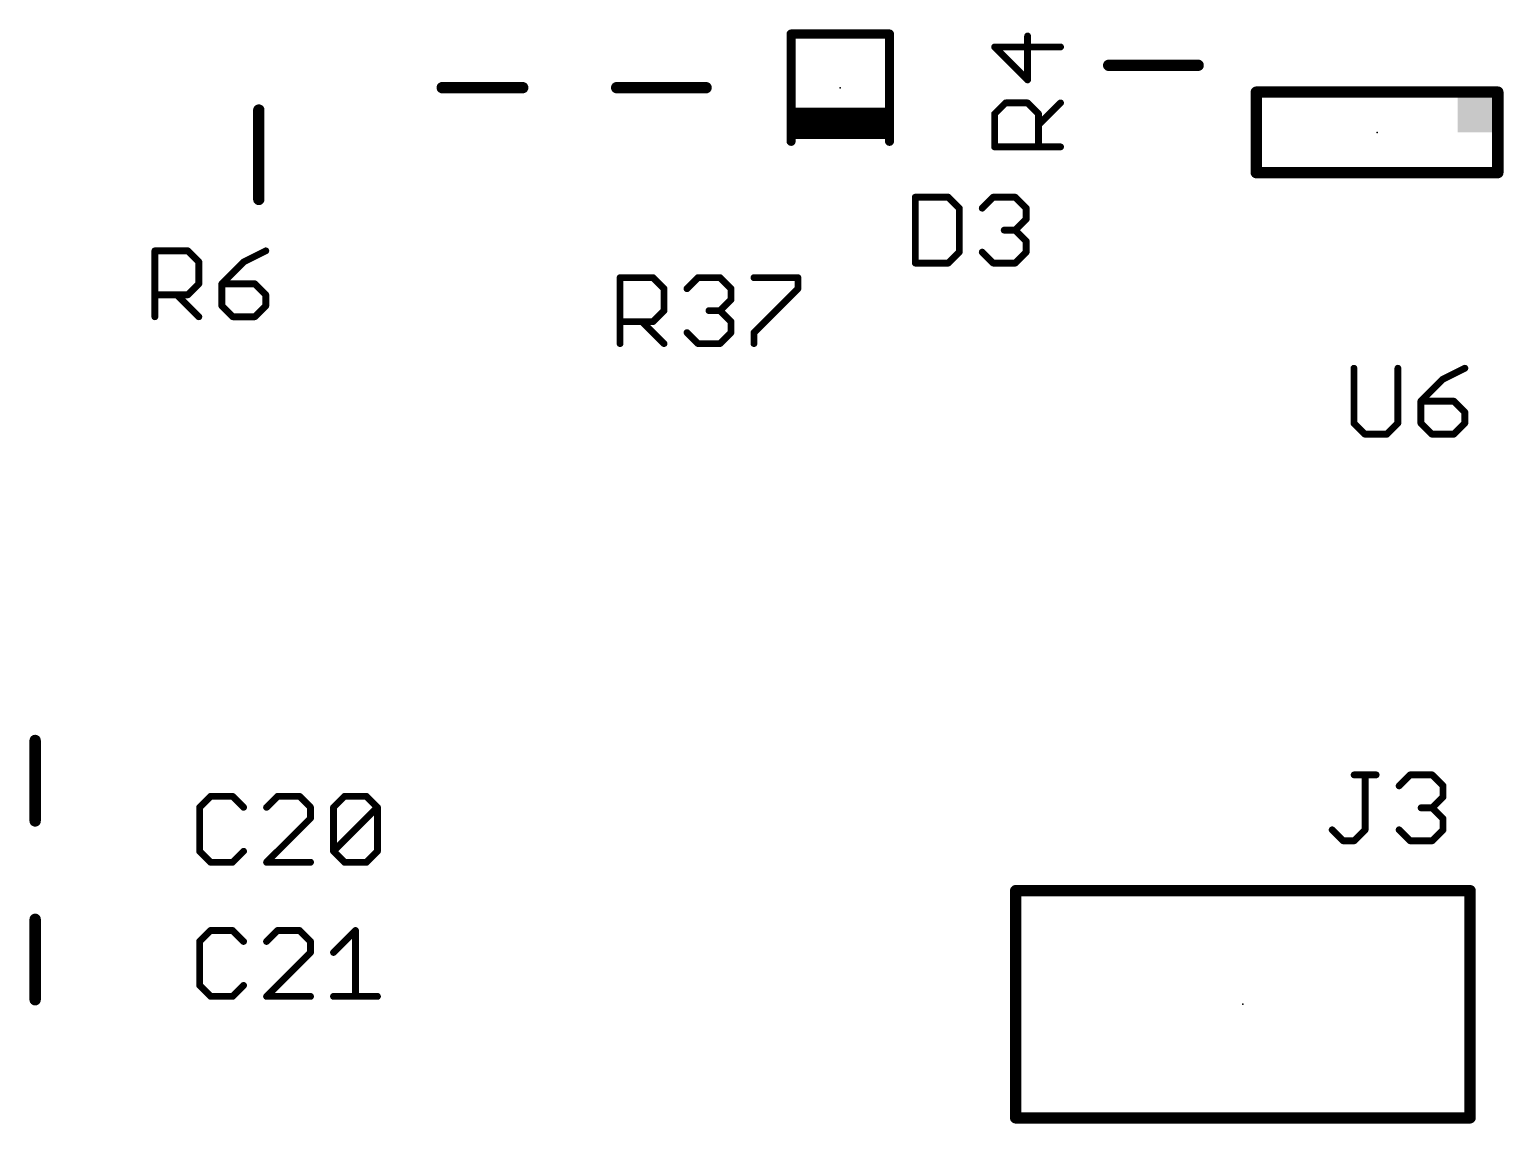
# Model space of a CAD drawing. Extents: x -0.01 to 3.1, y -0.02 to 3.54.
# Drawn here: x 1.454 to 2.103, y 2.142 to 2.624 of the extents above; entities that cross this region are included whole.
import ezdxf

# ---------------------------------------------------------------- set-up
doc = ezdxf.new("R2010")
doc.units = 0
for name, color, linetype in [('21', 253, 'CONTINUOUS'), ('23', 7, 'CONTINUOUS'), ('25', 253, 'CONTINUOUS')]:
    doc.layers.add(name, color=color, linetype=linetype)

# ---------------------------------------------------------------- blocks, each defined once
blk = doc.blocks.new('RECT')
blk.add_solid([(-0.5, -0.5), (0.5, -0.5), (-0.5, 0.5), (0.5, 0.5)])

msp = doc.modelspace()

# ---------------------------------------------------------------- linework, layer by layer
at = {"layer": '21'}
for points, const_width in [([(1.78937, 2.574803), (1.78937, 2.622047)], 0.004), ([(1.78937, 2.622047), (1.832677, 2.622047)], 0.004), ([(1.832677, 2.622047), (1.832677, 2.574803)], 0.004), ([(1.968504, 2.608268), (1.929134, 2.608268)], 0.005), ([(1.67126, 2.598425), (1.635827, 2.598425)], 0.005), ([(1.712598, 2.598425), (1.751969, 2.598425)], 0.005), ([(1.994094, 2.596457), (1.994094, 2.561024)], 0.005), ([(2.100394, 2.596457), (1.994094, 2.596457)], 0.005), ([(2.100394, 2.596457), (2.100394, 2.561024)], 0.005), ([(1.555118, 2.549213), (1.555118, 2.588583)], 0.005), ([(1.791339, 2.586614), (1.830709, 2.586614)], 0.005906), ([(1.791339, 2.582677), (1.830709, 2.582677)], 0.005906), ([(1.791339, 2.57874), (1.830709, 2.57874)], 0.005906), ([(2.100394, 2.561024), (1.994094, 2.561024)], 0.005), ([(1.456693, 2.275591), (1.456693, 2.311024)], 0.005), ([(1.888189, 2.144882), (1.888189, 2.244882)], 0.005), ([(1.888189, 2.244882), (2.088189, 2.244882)], 0.005), ([(2.088189, 2.244882), (2.088189, 2.144882)], 0.005), ([(1.456693, 2.19685), (1.456693, 2.232283)], 0.005), ([(2.088189, 2.144882), (1.888189, 2.144882)], 0.005)]:
    msp.add_lwpolyline(points, dxfattribs=dict(at, const_width=const_width))
for points, const_width in [([(1.79037, 2.622047, 1), (1.78837, 2.622047)], 0.002), ([(1.78937, 2.623047, 1), (1.78937, 2.621047)], 0.002), ([(1.833677, 2.622047, 1), (1.831677, 2.622047)], 0.002), ([(1.832677, 2.621047, 1), (1.832677, 2.623047)], 0.002), ([(1.929134, 2.609518, 1), (1.929134, 2.607018)], 0.0025), ([(1.968504, 2.607018, 1), (1.968504, 2.609518)], 0.0025), ([(1.635827, 2.599675, 1), (1.635827, 2.597175)], 0.0025), ([(1.67126, 2.597175, 1), (1.67126, 2.599675)], 0.0025), ([(1.712598, 2.599675, 1), (1.712598, 2.597175)], 0.0025), ([(1.751969, 2.597175, 1), (1.751969, 2.599675)], 0.0025), ([(1.995344, 2.596457, 1), (1.992844, 2.596457)], 0.0025), ([(1.994094, 2.597707, 1), (1.994094, 2.595207)], 0.0025), ([(2.101644, 2.596457, 1), (2.099144, 2.596457)], 0.0025), ([(2.100394, 2.595207, 1), (2.100394, 2.597707)], 0.0025), ([(1.556368, 2.588583, 1), (1.553868, 2.588583)], 0.0025), ([(1.791339, 2.588091, 1), (1.791339, 2.585138)], 0.002953), ([(1.830709, 2.585138, 1), (1.830709, 2.588091)], 0.002953), ([(1.791339, 2.584154, 1), (1.791339, 2.581201)], 0.002953), ([(1.830709, 2.581201, 1), (1.830709, 2.584154)], 0.002953), ([(1.78837, 2.574803, 1), (1.79037, 2.574803)], 0.002), ([(1.791339, 2.580217, 1), (1.791339, 2.577264)], 0.002953), ([(1.830709, 2.577264, 1), (1.830709, 2.580217)], 0.002953), ([(1.831677, 2.574803, 1), (1.833677, 2.574803)], 0.002), ([(1.994094, 2.562274, 1), (1.994094, 2.559774)], 0.0025), ([(2.100394, 2.559774, 1), (2.100394, 2.562274)], 0.0025), ([(1.992844, 2.561024, 1), (1.995344, 2.561024)], 0.0025), ([(2.099144, 2.561024, 1), (2.101644, 2.561024)], 0.0025), ([(1.553868, 2.549213, 1), (1.556368, 2.549213)], 0.0025), ([(1.457943, 2.311024, 1), (1.455443, 2.311024)], 0.0025), ([(1.455443, 2.275591, 1), (1.457943, 2.275591)], 0.0025), ([(1.889439, 2.244882, 1), (1.886939, 2.244882)], 0.0025), ([(1.888189, 2.246132, 1), (1.888189, 2.243632)], 0.0025), ([(2.089439, 2.244882, 1), (2.086939, 2.244882)], 0.0025), ([(2.088189, 2.243632, 1), (2.088189, 2.246132)], 0.0025), ([(1.457943, 2.232283, 1), (1.455443, 2.232283)], 0.0025), ([(1.455443, 2.19685, 1), (1.457943, 2.19685)], 0.0025), ([(1.888189, 2.146132, 1), (1.888189, 2.143632)], 0.0025), ([(2.088189, 2.143632, 1), (2.088189, 2.146132)], 0.0025), ([(1.886939, 2.144882, 1), (1.889439, 2.144882)], 0.0025), ([(2.086939, 2.144882, 1), (2.089439, 2.144882)], 0.0025)]:
    msp.add_lwpolyline(points, format="xyb", dxfattribs=dict(at, const_width=const_width))
at = {"layer": '23'}
for p in [(1.948819, 2.608268), (1.653543, 2.598425), (1.732283, 2.598425), (1.811024, 2.598425), (2.047244, 2.57874), (1.555118, 2.568898), (1.456693, 2.293307), (1.456693, 2.214567), (1.988189, 2.194882)]:
    msp.add_point(p, dxfattribs=at)
at = {"layer": '25', "const_width": 0.003}
for points in [[(1.893437, 2.601831), (1.893437, 2.621181)], [(1.907949, 2.616344), (1.878924, 2.616344)], [(1.878924, 2.616344), (1.893437, 2.601831)], [(1.878924, 2.586878), (1.883762, 2.591716)], [(1.878924, 2.572366), (1.878924, 2.586878)], [(1.883762, 2.591716), (1.893437, 2.591716)], [(1.893437, 2.591716), (1.898274, 2.586878)], [(1.898274, 2.582041), (1.907949, 2.591716)], [(1.898274, 2.586878), (1.898274, 2.572366)], [(1.907949, 2.572366), (1.878924, 2.572366)], [(1.84402, 2.55021), (1.84402, 2.521185)], [(1.858532, 2.55021), (1.84402, 2.55021)], [(1.863369, 2.545372), (1.858532, 2.55021)], [(1.873485, 2.545372), (1.878322, 2.55021)], [(1.878322, 2.55021), (1.887997, 2.55021)], [(1.887997, 2.55021), (1.892835, 2.545372)], [(1.863369, 2.526022), (1.863369, 2.545372)], [(1.892835, 2.545372), (1.892835, 2.540535)], [(1.887997, 2.535697), (1.88316, 2.535697)], [(1.892835, 2.540535), (1.887997, 2.535697)], [(1.887997, 2.535697), (1.892835, 2.53086)], [(1.892835, 2.53086), (1.892835, 2.526022)], [(1.509374, 2.497563), (1.509374, 2.526588)], [(1.509374, 2.526588), (1.523886, 2.526588)], [(1.523886, 2.526588), (1.528724, 2.52175)], [(1.558189, 2.526588), (1.548514, 2.52175)], [(1.858532, 2.521185), (1.863369, 2.526022)], [(1.878322, 2.521185), (1.873485, 2.526022)], [(1.892835, 2.526022), (1.887997, 2.521185)], [(1.528724, 2.52175), (1.528724, 2.512075)], [(1.548514, 2.52175), (1.538839, 2.512075)], [(1.84402, 2.521185), (1.858532, 2.521185)], [(1.887997, 2.521185), (1.878322, 2.521185)], [(1.528724, 2.512075), (1.523886, 2.507238)], [(1.538839, 2.512075), (1.538839, 2.5024)], [(1.553352, 2.512075), (1.538839, 2.512075)], [(1.558189, 2.507238), (1.553352, 2.512075)], [(1.714098, 2.485752), (1.714098, 2.514777)], [(1.714098, 2.514777), (1.728611, 2.514777)], [(1.728611, 2.514777), (1.733448, 2.509939)], [(1.733448, 2.509939), (1.733448, 2.500264)], [(1.743564, 2.509939), (1.748401, 2.514777)], [(1.748401, 2.514777), (1.758076, 2.514777)], [(1.758076, 2.514777), (1.762913, 2.509939)], [(1.762913, 2.509939), (1.762913, 2.505102)], [(1.773029, 2.514777), (1.792379, 2.514777)], [(1.792379, 2.509939), (1.773029, 2.490589)], [(1.792379, 2.514777), (1.792379, 2.509939)], [(1.523886, 2.507238), (1.509374, 2.507238)], [(1.519049, 2.507238), (1.528724, 2.497563)], [(1.558189, 2.5024), (1.558189, 2.507238)], [(1.762913, 2.505102), (1.758076, 2.500264)], [(1.538839, 2.5024), (1.543677, 2.497563)], [(1.543677, 2.497563), (1.553352, 2.497563)], [(1.553352, 2.497563), (1.558189, 2.5024)], [(1.733448, 2.500264), (1.728611, 2.495427)], [(1.758076, 2.500264), (1.753238, 2.500264)], [(1.758076, 2.500264), (1.762913, 2.495427)], [(1.728611, 2.495427), (1.714098, 2.495427)], [(1.723773, 2.495427), (1.733448, 2.485752)], [(1.748401, 2.485752), (1.743564, 2.490589)], [(1.762913, 2.490589), (1.758076, 2.485752)], [(1.762913, 2.495427), (1.762913, 2.490589)], [(1.773029, 2.490589), (1.773029, 2.485752)], [(1.758076, 2.485752), (1.748401, 2.485752)], [(2.037058, 2.474903), (2.037058, 2.450715)], [(2.056408, 2.450715), (2.056408, 2.474903)], [(2.076198, 2.470065), (2.066523, 2.46039)], [(2.085873, 2.474903), (2.076198, 2.470065)], [(2.066523, 2.46039), (2.066523, 2.450715)], [(2.081035, 2.46039), (2.066523, 2.46039)], [(2.085873, 2.455553), (2.081035, 2.46039)], [(2.037058, 2.450715), (2.041895, 2.445878)], [(2.05157, 2.445878), (2.056408, 2.450715)], [(2.066523, 2.450715), (2.07136, 2.445878)], [(2.081035, 2.445878), (2.085873, 2.450715)], [(2.085873, 2.450715), (2.085873, 2.455553)], [(2.041895, 2.445878), (2.05157, 2.445878)], [(2.07136, 2.445878), (2.081035, 2.445878)], [(2.037159, 2.295879), (2.046834, 2.295879)], [(2.041997, 2.271692), (2.041997, 2.295879)], [(2.056949, 2.291042), (2.061787, 2.295879)], [(2.061787, 2.295879), (2.071462, 2.295879)], [(2.071462, 2.295879), (2.076299, 2.291042)], [(2.076299, 2.291042), (2.076299, 2.286204)], [(1.533896, 2.28643), (1.529059, 2.281593)], [(1.543571, 2.28643), (1.533896, 2.28643)], [(1.548409, 2.281593), (1.543571, 2.28643)], [(1.563362, 2.28643), (1.558524, 2.281593)], [(1.573037, 2.28643), (1.563362, 2.28643)], [(1.577874, 2.281593), (1.573037, 2.28643)], [(1.587989, 2.281593), (1.592827, 2.28643)], [(1.592827, 2.28643), (1.602502, 2.28643)], [(1.602502, 2.28643), (1.607339, 2.281593)], [(2.076299, 2.286204), (2.071462, 2.281367)], [(1.529059, 2.281593), (1.529059, 2.262243)], [(1.558524, 2.257406), (1.577874, 2.276755)], [(1.577874, 2.276755), (1.577874, 2.281593)], [(1.587989, 2.262243), (1.587989, 2.281593)], [(1.587989, 2.262243), (1.607339, 2.281593)], [(1.607339, 2.281593), (1.607339, 2.262243)], [(2.071462, 2.281367), (2.066624, 2.281367)], [(2.071462, 2.281367), (2.076299, 2.276529)], [(2.076299, 2.276529), (2.076299, 2.271692)], [(2.027484, 2.271692), (2.032322, 2.266854)], [(2.037159, 2.266854), (2.041997, 2.271692)], [(2.061787, 2.266854), (2.056949, 2.271692)], [(2.076299, 2.271692), (2.071462, 2.266854)], [(2.032322, 2.266854), (2.037159, 2.266854)], [(2.071462, 2.266854), (2.061787, 2.266854)], [(1.529059, 2.262243), (1.533896, 2.257406)], [(1.533896, 2.257406), (1.543571, 2.257406)], [(1.543571, 2.257406), (1.548409, 2.262243)], [(1.577874, 2.257406), (1.558524, 2.257406)], [(1.592827, 2.257406), (1.587989, 2.262243)], [(1.602502, 2.257406), (1.592827, 2.257406)], [(1.607339, 2.262243), (1.602502, 2.257406)], [(1.533896, 2.227375), (1.529059, 2.222538)], [(1.543571, 2.227375), (1.533896, 2.227375)], [(1.548409, 2.222538), (1.543571, 2.227375)], [(1.563362, 2.227375), (1.558524, 2.222538)], [(1.573037, 2.227375), (1.563362, 2.227375)], [(1.577874, 2.222538), (1.573037, 2.227375)], [(1.587989, 2.2177), (1.597664, 2.227375)], [(1.597664, 2.227375), (1.597664, 2.19835)], [(1.529059, 2.222538), (1.529059, 2.203188)], [(1.558524, 2.19835), (1.577874, 2.2177)], [(1.577874, 2.2177), (1.577874, 2.222538)], [(1.529059, 2.203188), (1.533896, 2.19835)], [(1.533896, 2.19835), (1.543571, 2.19835)], [(1.543571, 2.19835), (1.548409, 2.203188)], [(1.577874, 2.19835), (1.558524, 2.19835)], [(1.587989, 2.19835), (1.607339, 2.19835)]]:
    msp.add_lwpolyline(points, dxfattribs=at)
at = {"layer": '25', "const_width": 0.0015}
for points in [[(1.894187, 2.621181, 1), (1.892687, 2.621181)], [(1.878924, 2.617094, 1), (1.878924, 2.615594)], [(1.879454, 2.616874, 1), (1.878394, 2.615813)], [(1.907949, 2.615594, 1), (1.907949, 2.617094)], [(1.892687, 2.601831, 1), (1.894187, 2.601831)], [(1.892906, 2.601301, 1), (1.893967, 2.602362)], [(1.879674, 2.586878, 1), (1.878174, 2.586878)], [(1.883762, 2.592466, 1), (1.883762, 2.590966)], [(1.884292, 2.591186, 1), (1.883231, 2.592246)], [(1.893967, 2.592246, 1), (1.892906, 2.591186)], [(1.893437, 2.590966, 1), (1.893437, 2.592466)], [(1.899024, 2.586878, 1), (1.897524, 2.586878)], [(1.908479, 2.591186, 1), (1.907418, 2.592246)], [(1.878394, 2.587409, 1), (1.879454, 2.586348)], [(1.897744, 2.582571, 1), (1.898804, 2.581511)], [(1.897744, 2.586348, 1), (1.898804, 2.587409)], [(1.878924, 2.573116, 1), (1.878924, 2.571616)], [(1.878174, 2.572366, 1), (1.879674, 2.572366)], [(1.897524, 2.572366, 1), (1.899024, 2.572366)], [(1.907949, 2.571616, 1), (1.907949, 2.573116)], [(1.84477, 2.55021, 1), (1.84327, 2.55021)], [(1.84402, 2.55096, 1), (1.84402, 2.54946)], [(1.859062, 2.55074, 1), (1.858002, 2.549679)], [(1.858532, 2.54946, 1), (1.858532, 2.55096)], [(1.878322, 2.55096, 1), (1.878322, 2.54946)], [(1.878853, 2.549679, 1), (1.877792, 2.55074)], [(1.888528, 2.55074, 1), (1.887467, 2.549679)], [(1.887997, 2.54946, 1), (1.887997, 2.55096)], [(1.864119, 2.545372, 1), (1.862619, 2.545372)], [(1.862839, 2.544842, 1), (1.8639, 2.545903)], [(1.872955, 2.545903, 1), (1.874015, 2.544842)], [(1.893585, 2.545372, 1), (1.892085, 2.545372)], [(1.892304, 2.544842, 1), (1.893365, 2.545903)], [(1.88316, 2.536447, 1), (1.88316, 2.534947)], [(1.888528, 2.536228, 1), (1.887467, 2.535167)], [(1.887467, 2.536228, 1), (1.888528, 2.535167)], [(1.887997, 2.534947, 1), (1.887997, 2.536447)], [(1.892085, 2.540535, 1), (1.893585, 2.540535)], [(1.893365, 2.540004, 1), (1.892304, 2.541065)], [(1.893585, 2.53086, 1), (1.892085, 2.53086)], [(1.892304, 2.53033, 1), (1.893365, 2.53139)], [(1.510124, 2.526588, 1), (1.508624, 2.526588)], [(1.509374, 2.527338, 1), (1.509374, 2.525838)], [(1.524417, 2.527118, 1), (1.523356, 2.526057)], [(1.523886, 2.525838, 1), (1.523886, 2.527338)], [(1.558524, 2.525917, 1), (1.557854, 2.527259)], [(1.862619, 2.526022, 1), (1.864119, 2.526022)], [(1.8639, 2.525492, 1), (1.862839, 2.526553)], [(1.874015, 2.526553, 1), (1.872955, 2.525492)], [(1.892085, 2.526022, 1), (1.893585, 2.526022)], [(1.893365, 2.525492, 1), (1.892304, 2.526553)], [(1.529474, 2.52175, 1), (1.527974, 2.52175)], [(1.528193, 2.52122, 1), (1.529254, 2.522281)], [(1.548179, 2.522421, 1), (1.548849, 2.521079)], [(1.549044, 2.52122, 1), (1.547984, 2.522281)], [(1.84402, 2.521935, 1), (1.84402, 2.520435)], [(1.84327, 2.521185, 1), (1.84477, 2.521185)], [(1.858002, 2.521715, 1), (1.859062, 2.520655)], [(1.858532, 2.520435, 1), (1.858532, 2.521935)], [(1.878322, 2.521935, 1), (1.878322, 2.520435)], [(1.877792, 2.520655, 1), (1.878853, 2.521715)], [(1.887467, 2.521715, 1), (1.888527, 2.520655)], [(1.887997, 2.520435, 1), (1.887997, 2.521935)], [(1.527974, 2.512075, 1), (1.529474, 2.512075)], [(1.529254, 2.511545, 1), (1.528193, 2.512606)], [(1.539589, 2.512075, 1), (1.538089, 2.512075)], [(1.538839, 2.512825, 1), (1.538839, 2.511325)], [(1.538309, 2.512606, 1), (1.53937, 2.511545)], [(1.553882, 2.512606, 1), (1.552821, 2.511545)], [(1.553352, 2.511325, 1), (1.553352, 2.512825)], [(1.714848, 2.514777, 1), (1.713348, 2.514777)], [(1.714098, 2.515527, 1), (1.714098, 2.514027)], [(1.729141, 2.515307, 1), (1.72808, 2.514246)], [(1.728611, 2.514027, 1), (1.728611, 2.515527)], [(1.734198, 2.509939, 1), (1.732698, 2.509939)], [(1.732918, 2.509409, 1), (1.733979, 2.51047)], [(1.743033, 2.51047, 1), (1.744094, 2.509409)], [(1.748401, 2.515527, 1), (1.748401, 2.514027)], [(1.748931, 2.514246, 1), (1.747871, 2.515307)], [(1.758606, 2.515307, 1), (1.757546, 2.514246)], [(1.758076, 2.514027, 1), (1.758076, 2.515527)], [(1.763663, 2.509939, 1), (1.762163, 2.509939)], [(1.762383, 2.509409, 1), (1.763444, 2.51047)], [(1.773029, 2.515527, 1), (1.773029, 2.514027)], [(1.793129, 2.514777, 1), (1.791629, 2.514777)], [(1.791629, 2.509939, 1), (1.793129, 2.509939)], [(1.792909, 2.509409, 1), (1.791848, 2.51047)], [(1.792379, 2.514027, 1), (1.792379, 2.515527)], [(1.509374, 2.507988, 1), (1.509374, 2.506488)], [(1.519579, 2.507768, 1), (1.518519, 2.506707)], [(1.523356, 2.507768, 1), (1.524417, 2.506707)], [(1.523886, 2.506488, 1), (1.523886, 2.507988)], [(1.558939, 2.507238, 1), (1.557439, 2.507238)], [(1.557659, 2.506707, 1), (1.558719, 2.507768)], [(1.762163, 2.505102, 1), (1.763663, 2.505102)], [(1.763444, 2.504571, 1), (1.762383, 2.505632)], [(1.508624, 2.497563, 1), (1.510124, 2.497563)], [(1.528193, 2.497033, 1), (1.529254, 2.498093)], [(1.53937, 2.502931, 1), (1.538309, 2.50187)], [(1.538089, 2.5024, 1), (1.539589, 2.5024)], [(1.543677, 2.498313, 1), (1.543677, 2.496813)], [(1.543146, 2.497033, 1), (1.544207, 2.498093)], [(1.552821, 2.498093, 1), (1.553882, 2.497033)], [(1.553352, 2.496813, 1), (1.553352, 2.498313)], [(1.557439, 2.5024, 1), (1.558939, 2.5024)], [(1.558719, 2.50187, 1), (1.557659, 2.502931)], [(1.732698, 2.500264, 1), (1.734198, 2.500264)], [(1.733979, 2.499734, 1), (1.732918, 2.500795)], [(1.753238, 2.501014, 1), (1.753238, 2.499514)], [(1.758606, 2.500795, 1), (1.757546, 2.499734)], [(1.757546, 2.500795, 1), (1.758606, 2.499734)], [(1.758076, 2.499514, 1), (1.758076, 2.501014)], [(1.714098, 2.496177, 1), (1.714098, 2.494677)], [(1.724304, 2.495957, 1), (1.723243, 2.494896)], [(1.72808, 2.495957, 1), (1.729141, 2.494896)], [(1.728611, 2.494677, 1), (1.728611, 2.496177)], [(1.744094, 2.49112, 1), (1.743033, 2.490059)], [(1.763663, 2.495427, 1), (1.762163, 2.495427)], [(1.762163, 2.490589, 1), (1.763663, 2.490589)], [(1.762383, 2.494896, 1), (1.763444, 2.495957)], [(1.763444, 2.490059, 1), (1.762383, 2.49112)], [(1.772498, 2.49112, 1), (1.773559, 2.490059)], [(1.773779, 2.490589, 1), (1.772279, 2.490589)], [(1.713348, 2.485752, 1), (1.714848, 2.485752)], [(1.732918, 2.485222, 1), (1.733979, 2.486282)], [(1.748401, 2.486502, 1), (1.748401, 2.485002)], [(1.747871, 2.485222, 1), (1.748931, 2.486282)], [(1.757546, 2.486282, 1), (1.758606, 2.485222)], [(1.758076, 2.485002, 1), (1.758076, 2.486502)], [(1.772279, 2.485752, 1), (1.773779, 2.485752)], [(2.037808, 2.474903, 1), (2.036308, 2.474903)], [(2.057158, 2.474903, 1), (2.055658, 2.474903)], [(2.076728, 2.469535, 1), (2.075668, 2.470596)], [(2.086208, 2.474232, 1), (2.085537, 2.475574)], [(2.075862, 2.470736, 1), (2.076533, 2.469394)], [(2.067273, 2.46039, 1), (2.065773, 2.46039)], [(2.066523, 2.46114, 1), (2.066523, 2.45964)], [(2.065993, 2.460921, 1), (2.067053, 2.45986)], [(2.081566, 2.460921, 1), (2.080505, 2.45986)], [(2.081035, 2.45964, 1), (2.081035, 2.46114)], [(2.037588, 2.451246, 1), (2.036527, 2.450185)], [(2.056938, 2.450185, 1), (2.055877, 2.451246)], [(2.067053, 2.451246, 1), (2.065993, 2.450185)], [(2.086623, 2.455553, 1), (2.085123, 2.455553)], [(2.085342, 2.455022, 1), (2.086403, 2.456083)], [(2.086403, 2.450185, 1), (2.085342, 2.451246)], [(2.036308, 2.450715, 1), (2.037808, 2.450715)], [(2.041895, 2.446628, 1), (2.041895, 2.445128)], [(2.041365, 2.445348, 1), (2.042426, 2.446408)], [(2.05104, 2.446408, 1), (2.0521, 2.445348)], [(2.05157, 2.445128, 1), (2.05157, 2.446628)], [(2.055658, 2.450715, 1), (2.057158, 2.450715)], [(2.065773, 2.450715, 1), (2.067273, 2.450715)], [(2.07136, 2.446628, 1), (2.07136, 2.445128)], [(2.07083, 2.445348, 1), (2.071891, 2.446408)], [(2.080505, 2.446408, 1), (2.081566, 2.445348)], [(2.081035, 2.445128, 1), (2.081035, 2.446628)], [(2.085123, 2.450715, 1), (2.086623, 2.450715)], [(2.037159, 2.296629, 1), (2.037159, 2.295129)], [(2.042747, 2.295879, 1), (2.041247, 2.295879)], [(2.046834, 2.295129, 1), (2.046834, 2.296629)], [(2.061787, 2.296629, 1), (2.061787, 2.295129)], [(2.062317, 2.295349, 1), (2.061256, 2.296409)], [(2.071992, 2.296409, 1), (2.070931, 2.295349)], [(2.071462, 2.295129, 1), (2.071462, 2.296629)], [(2.056419, 2.291572, 1), (2.05748, 2.290511)], [(2.077049, 2.291042, 1), (2.075549, 2.291042)], [(2.075769, 2.290511, 1), (2.07683, 2.291572)], [(1.533896, 2.28718, 1), (1.533896, 2.28568)], [(1.534427, 2.2859, 1), (1.533366, 2.286961)], [(1.544102, 2.286961, 1), (1.543041, 2.2859)], [(1.543571, 2.28568, 1), (1.543571, 2.28718)], [(1.563362, 2.28718, 1), (1.563362, 2.28568)], [(1.563892, 2.2859, 1), (1.562831, 2.286961)], [(1.573567, 2.286961, 1), (1.572506, 2.2859)], [(1.573037, 2.28568, 1), (1.573037, 2.28718)], [(1.592827, 2.28718, 1), (1.592827, 2.28568)], [(1.593357, 2.2859, 1), (1.592296, 2.286961)], [(1.603032, 2.286961, 1), (1.601971, 2.2859)], [(1.602502, 2.28568, 1), (1.602502, 2.28718)], [(2.075549, 2.286204, 1), (2.077049, 2.286204)], [(2.07683, 2.285674, 1), (2.075769, 2.286734)], [(1.529809, 2.281593, 1), (1.528309, 2.281593)], [(1.528529, 2.282123, 1), (1.529589, 2.281062)], [(1.547879, 2.281062, 1), (1.548939, 2.282123)], [(1.557994, 2.282123, 1), (1.559055, 2.281062)], [(1.578624, 2.281593, 1), (1.577124, 2.281593)], [(1.577124, 2.276755, 1), (1.578624, 2.276755)], [(1.577344, 2.281062, 1), (1.578404, 2.282123)], [(1.578404, 2.276225, 1), (1.577344, 2.277286)], [(1.588739, 2.281593, 1), (1.587239, 2.281593)], [(1.587459, 2.282123, 1), (1.58852, 2.281062)], [(1.608089, 2.281593, 1), (1.606589, 2.281593)], [(1.60787, 2.281062, 1), (1.606809, 2.282123)], [(1.606809, 2.281062, 1), (1.60787, 2.282123)], [(2.066624, 2.282117, 1), (2.066624, 2.280617)], [(2.071992, 2.281897, 1), (2.070931, 2.280836)], [(2.070931, 2.281897, 1), (2.071992, 2.280836)], [(2.071462, 2.280617, 1), (2.071462, 2.282117)], [(2.077049, 2.276529, 1), (2.075549, 2.276529)], [(2.075769, 2.275999, 1), (2.07683, 2.277059)], [(2.028015, 2.272222, 1), (2.026954, 2.271161)], [(2.041247, 2.271692, 1), (2.042747, 2.271692)], [(2.042527, 2.271161, 1), (2.041466, 2.272222)], [(2.05748, 2.272222, 1), (2.056419, 2.271161)], [(2.075549, 2.271692, 1), (2.077049, 2.271692)], [(2.07683, 2.271161, 1), (2.075769, 2.272222)], [(2.032322, 2.267604, 1), (2.032322, 2.266104)], [(2.031791, 2.266324, 1), (2.032852, 2.267385)], [(2.036629, 2.267385, 1), (2.037689, 2.266324)], [(2.037159, 2.266104, 1), (2.037159, 2.267604)], [(2.061787, 2.267604, 1), (2.061787, 2.266104)], [(2.061256, 2.266324, 1), (2.062317, 2.267385)], [(2.070931, 2.267385, 1), (2.071992, 2.266324)], [(2.071462, 2.266104, 1), (2.071462, 2.267604)], [(1.529589, 2.262773, 1), (1.528529, 2.261713)], [(1.528309, 2.262243, 1), (1.529809, 2.262243)], [(1.533896, 2.258156, 1), (1.533896, 2.256656)], [(1.533366, 2.256875, 1), (1.534427, 2.257936)], [(1.543041, 2.257936, 1), (1.544102, 2.256875)], [(1.543571, 2.256656, 1), (1.543571, 2.258156)], [(1.548939, 2.261713, 1), (1.547879, 2.262773)], [(1.558524, 2.258156, 1), (1.558524, 2.256656)], [(1.557994, 2.257936, 1), (1.559055, 2.256875)], [(1.577874, 2.256656, 1), (1.577874, 2.258156)], [(1.587239, 2.262243, 1), (1.588739, 2.262243)], [(1.58852, 2.262773, 1), (1.587459, 2.261713)], [(1.587459, 2.262773, 1), (1.58852, 2.261713)], [(1.592827, 2.258156, 1), (1.592827, 2.256656)], [(1.592296, 2.256875, 1), (1.593357, 2.257936)], [(1.601971, 2.257936, 1), (1.603032, 2.256875)], [(1.602502, 2.256656, 1), (1.602502, 2.258156)], [(1.606589, 2.262243, 1), (1.608089, 2.262243)], [(1.60787, 2.261713, 1), (1.606809, 2.262773)], [(1.533896, 2.228125, 1), (1.533896, 2.226625)], [(1.534427, 2.226845, 1), (1.533366, 2.227905)], [(1.544102, 2.227905, 1), (1.543041, 2.226845)], [(1.543571, 2.226625, 1), (1.543571, 2.228125)], [(1.563362, 2.228125, 1), (1.563362, 2.226625)], [(1.563892, 2.226845, 1), (1.562831, 2.227905)], [(1.573567, 2.227905, 1), (1.572506, 2.226845)], [(1.573037, 2.226625, 1), (1.573037, 2.228125)], [(1.598414, 2.227375, 1), (1.596914, 2.227375)], [(1.598195, 2.226845, 1), (1.597134, 2.227905)], [(1.529809, 2.222538, 1), (1.528309, 2.222538)], [(1.528529, 2.223068, 1), (1.529589, 2.222007)], [(1.547879, 2.222007, 1), (1.548939, 2.223068)], [(1.557994, 2.223068, 1), (1.559055, 2.222007)], [(1.578624, 2.222538, 1), (1.577124, 2.222538)], [(1.577344, 2.222007, 1), (1.578404, 2.223068)], [(1.578404, 2.21717, 1), (1.577344, 2.218231)], [(1.587459, 2.21823, 1), (1.58852, 2.21717)], [(1.577124, 2.2177, 1), (1.578624, 2.2177)], [(1.529589, 2.203718, 1), (1.528529, 2.202657)], [(1.528309, 2.203188, 1), (1.529809, 2.203188)], [(1.533896, 2.1991, 1), (1.533896, 2.1976)], [(1.533366, 2.19782, 1), (1.534427, 2.198881)], [(1.543041, 2.198881, 1), (1.544102, 2.19782)], [(1.543571, 2.1976, 1), (1.543571, 2.1991)], [(1.548939, 2.202657, 1), (1.547879, 2.203718)], [(1.558524, 2.1991, 1), (1.558524, 2.1976)], [(1.557994, 2.198881, 1), (1.559055, 2.19782)], [(1.577874, 2.1976, 1), (1.577874, 2.1991)], [(1.587989, 2.1991, 1), (1.587989, 2.1976)], [(1.596914, 2.19835, 1), (1.598414, 2.19835)], [(1.607339, 2.1976, 1), (1.607339, 2.1991)]]:
    msp.add_lwpolyline(points, format="xyb", dxfattribs=at)

# ---------------------------------------------------------------- block references
at = {"layer": '21', "xscale": 0.019685, "yscale": 0.015748, "rotation": 180}
msp.add_blockref('RECT', (2.09252, 2.586614), dxfattribs=at)

doc.saveas('drawing.dxf')
